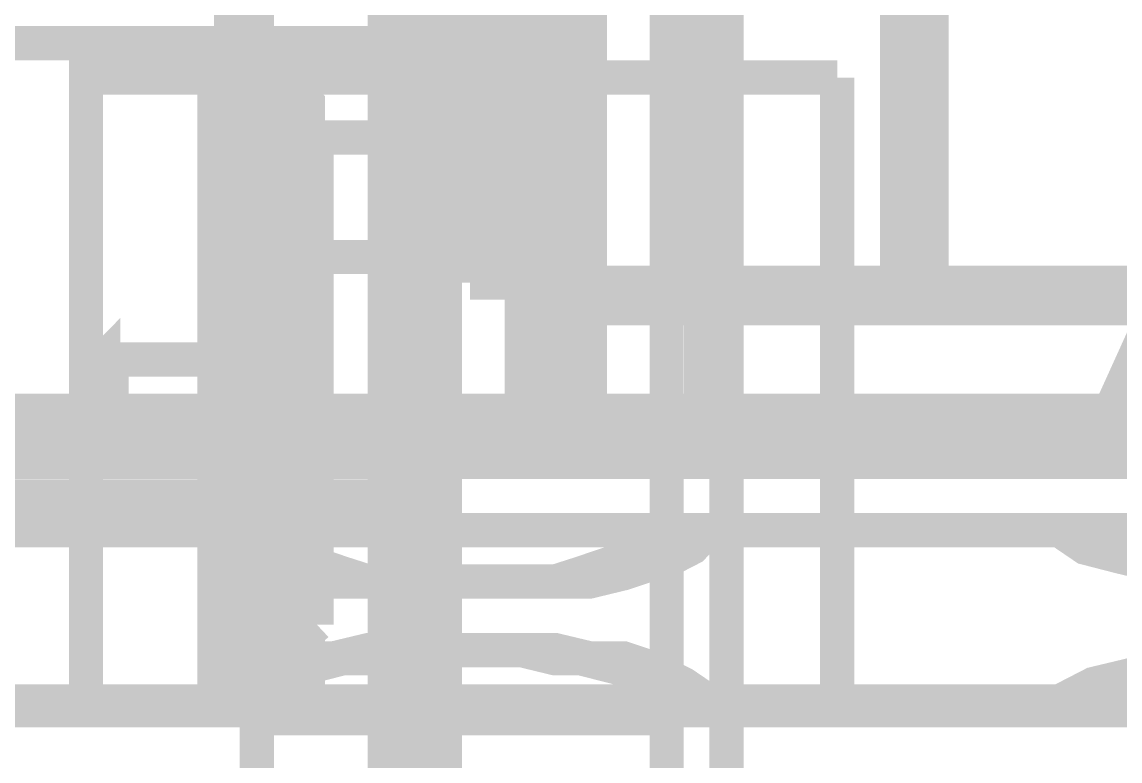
# Model space of a CAD drawing. Extents: x 0.1 to 11.6, y 0.3 to 16.2.
# Drawn here: x 9.9692 to 10.1835, y 13.0767 to 13.2208 of the extents above; entities that cross this region are included whole.
import ezdxf

# ---------------------------------------------------------------- set-up
doc = ezdxf.new("R2010")
doc.units = 0
doc.header["$MEASUREMENT"] = 0

msp = doc.modelspace()

# ---------------------------------------------------------------- linework, layer by layer
at = {"color": 0, "const_width": 0.00667}
for points in [[(10.0417, 13.7717), (10.0417, 13.055)], [(10.0433, 13.7717), (10.0433, 13.055)], [(10.1067, 13.7717), (10.1067, 13.055)], [(10.1067, 13.7717), (10.1067, 13.055)], [(10.0483, 13.77), (10.0483, 13.0566)], [(10.0517, 13.77), (10.0517, 13.0566)], [(10.04, 13.68), (10.04, 13.145)], [(10.0417, 13.68), (10.0417, 13.145)], [(10.0667, 13.145), (10.0667, 13.68)], [(10.07, 13.145), (10.07, 13.68)], [(10.0717, 13.68), (10.0717, 13.145)], [(10.0767, 13.145), (10.0767, 13.68)], [(10.08, 13.145), (10.08, 13.68)], [(10.1017, 13.68), (10.1017, 13.145)], [(10.0566, 13.17), (10.0566, 13.6567)], [(10.0633, 13.17), (10.0633, 13.6567)], [(10.095, 13.6567), (10.095, 13.17)], [(10.0983, 13.6567), (10.0983, 13.17)], [(10.14, 13.6567), (10.14, 13.17)], [(10.1467, 13.6567), (10.1467, 13.17)], [(10.015, 13.5333), (10.015, 13.2)], [(10.095, 13.5333), (10.095, 13.0883), (10.095, 13.21)], [(10.24, 13.275), (10.24, 13.2733), (10.2383, 13.2717), (10.2383, 13.27), (10.1816, 13.145)], [(10.2383, 13.275), (10.2383, 13.2733), (10.2383, 13.2717), (10.2383, 13.27), (10.1816, 13.145)], [(10.01, 13.205), (10.01, 13.225)], [(10.04, 13.225), (10.04, 13.205), (10.04, 13.2033), (10.04, 13.2017), (10.04, 13.2), (10.0417, 13.2), (10.0417, 13.1983)], [(9.50499, 13.2167), (10.04, 13.2167)], [(10.0433, 13.2167), (10.04, 13.2167), (10.04, 13.1367)], [(10.0433, 13.2167), (10.0433, 13.1367)], [(10.0733, 13.21), (10.0684, 13.21), (10.0617, 13.21), (10.055, 13.21), (10.0483, 13.21), (10.0417, 13.21), (10.035, 13.21), (10.03, 13.21), (10.0233, 13.21), (10.0183, 13.21), (10.0117, 13.21), (10.0067, 13.21), (10.0033, 13.21), (9.99832, 13.21), (9.99501, 13.21), (9.99164, 13.21), (9.98833, 13.21), (9.98665, 13.21), (9.98335, 13.21), (9.98167, 13.21), (9.98167, 13.0883)], [(10.0067, 13.21), (10.0067, 13.0883)], [(10.0117, 13.21), (10.0117, 13.0883)], [(10.015, 13.0883), (10.015, 13.21)], [(10.02, 13.21), (10.02, 13.0883)], [(10.1283, 13.21), (10.1267, 13.21), (10.125, 13.21), (10.1233, 13.21), (10.1217, 13.21), (10.1183, 13.21), (10.115, 13.21), (10.1117, 13.21), (10.1067, 13.21), (10.1017, 13.21), (10.0967, 13.21), (10.0917, 13.21), (10.0866, 13.21), (10.08, 13.21), (10.0733, 13.21)], [(10.1283, 13.21), (10.1283, 13.0883), (10.1283, 13.1217)], [(10.015, 13.1033), (10.015, 13.195), (10.015, 13.2), (10.015, 13.2033), (10.015, 13.205), (10.015, 13.2067), (10.0167, 13.2067)], [(10.0167, 13.2067), (10.0183, 13.205), (10.02, 13.2017), (10.02, 13.1983), (10.02, 13.195)], [(10.02, 13.195), (10.02, 13.1983), (10.02, 13.2), (10.02, 13.2017), (10.0217, 13.2033), (10.0217, 13.205), (10.0217, 13.2067), (10.0233, 13.2067), (10.0167, 13.2067)], [(10.0267, 13.1033), (10.0267, 13.195), (10.025, 13.1983), (10.025, 13.2), (10.025, 13.2017), (10.025, 13.2033), (10.025, 13.205), (10.0233, 13.2067)], [(10.0117, 13.1983), (10.0117, 13.2), (10.01, 13.2), (10.01, 13.2017), (10.01, 13.2033), (10.01, 13.205)], [(10.0417, 13.1983), (10.0117, 13.1983)], [(10.04, 13.1917), (10.04, 13.1934), (10.04, 13.195), (10.04, 13.1967), (10.04, 13.1983), (10.0384, 13.1983)], [(10.0417, 13.1983), (10.0684, 13.1983), (10.07, 13.1983), (10.07, 13.1967), (10.07, 13.195), (10.07, 13.1934), (10.07, 13.1917)], [(10.02, 13.195), (10.02, 13.1033), (10.02, 13.1), (10.02, 13.0967), (10.0183, 13.0933), (10.0167, 13.0917)], [(10.02, 13.195), (10.02, 13.1033), (10.02, 13.1017), (10.02, 13.0983), (10.02, 13.0967), (10.0217, 13.095), (10.0217, 13.0933), (10.0217, 13.0917), (10.0233, 13.0917)], [(10.04, 13.1816), (10.04, 13.1917)], [(10.07, 13.1917), (10.07, 13.1816), (10.07, 13.18), (10.07, 13.1783), (10.07, 13.1767), (10.07, 13.175), (10.0684, 13.175)], [(10.0384, 13.175), (10.04, 13.175), (10.04, 13.1767), (10.04, 13.1783), (10.04, 13.18), (10.04, 13.1816)], [(10.01, 13.1683), (10.01, 13.17), (10.01, 13.1717), (10.01, 13.1733), (10.0117, 13.1733), (10.0117, 13.175)], [(10.0117, 13.175), (10.0417, 13.175)], [(10.0684, 13.175), (10.0417, 13.175), (10.0417, 13.1733), (10.04, 13.1733), (10.04, 13.1717), (10.04, 13.17), (10.04, 13.1683)], [(10.0566, 13.17), (10.0733, 13.17), (10.085, 13.17), (10.0967, 13.17), (10.11, 13.17), (10.1217, 13.17), (10.135, 13.17), (10.1483, 13.17), (10.16, 13.17), (10.175, 13.17), (10.1883, 13.17), (10.2017, 13.17), (10.215, 13.17), (10.23, 13.17), (10.2433, 13.17), (10.2584, 13.17), (10.2733, 13.17), (10.2867, 13.17), (10.3017, 13.17), (10.3167, 13.17), (10.3317, 13.17), (10.345, 13.17), (10.36, 13.17)], [(10.0733, 13.17), (10.0733, 13.165), (10.085, 13.165), (10.0967, 13.165), (10.11, 13.165), (10.1217, 13.165), (10.135, 13.165), (10.1483, 13.165), (10.16, 13.165), (10.175, 13.165), (10.1883, 13.165), (10.2017, 13.165), (10.215, 13.165), (10.23, 13.165), (10.2433, 13.165), (10.2584, 13.165), (10.2733, 13.165), (10.2867, 13.165), (10.3017, 13.165), (10.3167, 13.165), (10.3317, 13.165), (10.345, 13.165), (10.36, 13.165)], [(10.0983, 13.165), (10.0983, 13.17)], [(10.01, 13.1683), (10.01, 13.145), (10.04, 13.145)], [(10.04, 13.145), (10.04, 13.1683)], [(10.0084, 13.155), (9.98503, 13.155)], [(9.92503, 13.145), (10.01, 13.145)], [(9.92833, 13.14), (10.1533, 13.14), (10.1533, 13.145)], [(10.01, 13.145), (9.92833, 13.145)], [(9.96832, 13.145), (9.96832, 13.14)], [(9.98503, 13.145), (10.0084, 13.145)], [(9.99832, 13.14), (9.99832, 13.145)], [(10.07, 13.145), (10.04, 13.145)], [(10.07, 13.145), (10.1533, 13.145), (10.1634, 13.145)], [(10.12, 13.145), (10.12, 13.14)], [(10.1483, 13.14), (10.1483, 13.145)], [(10.1634, 13.145), (10.1634, 13.14)], [(10.1634, 13.14), (10.195, 13.14), (10.195, 13.145)], [(10.195, 13.145), (10.1634, 13.145)], [(10.1634, 13.14), (10.1533, 13.14)], [(10.1883, 13.135), (10.175, 13.135), (10.1617, 13.135), (10.1467, 13.135), (10.1334, 13.135), (10.1183, 13.135), (10.1017, 13.135), (10.0866, 13.135), (10.07, 13.135), (10.0533, 13.135), (10.0367, 13.135), (10.0183, 13.135), (10, 13.135), (9.98335, 13.135), (9.965, 13.135), (9.94499, 13.135)], [(10.04, 13.1367), (10.04, 13.135)], [(10.0433, 13.1367), (10.0433, 13.135), (10.0433, 13.1334), (10.0417, 13.1317), (10.0417, 13.13), (10.04, 13.13), (10.04, 13.1283)], [(10.04, 12.99), (10.04, 13.135)], [(10.045, 13.0467), (10.045, 12.99), (10.045, 13.135)], [(10.04, 13.1283), (9.94667, 13.1283)], [(9.965, 13.1217), (9.97, 13.1217), (9.97499, 13.1217), (9.97999, 13.1217), (9.98335, 13.1217), (9.98833, 13.1217), (9.99333, 13.1217), (9.99669, 13.1217), (10, 13.1217), (10.0033, 13.1217), (10.0067, 13.1217), (10.0084, 13.1217), (10.01, 13.1217), (10.0117, 13.1217)], [(9.98167, 13.1217), (9.98167, 13.0883)], [(10.0084, 13.1217), (10.01, 13.1183), (10.0133, 13.1166), (10.0183, 13.115), (10.025, 13.1133), (10.03, 13.1117), (10.0367, 13.1117), (10.0433, 13.1117)], [(10.0117, 13.1217), (10.0133, 13.1217)], [(10.065, 13.1117), (10.0633, 13.1117), (10.0617, 13.1117), (10.06, 13.1117), (10.0583, 13.1117), (10.0566, 13.1117), (10.055, 13.1117), (10.0533, 13.1117), (10.0517, 13.1117), (10.05, 13.1117), (10.0433, 13.1117), (10.0367, 13.1117), (10.0317, 13.1133), (10.0267, 13.115), (10.0217, 13.1166), (10.0183, 13.1183), (10.0133, 13.1217)], [(10.0133, 13.1217), (10.025, 13.1217), (10.0367, 13.1217), (10.0467, 13.1217), (10.0583, 13.1217), (10.07, 13.1217), (10.08, 13.1217), (10.0917, 13.1217), (10.1033, 13.1217)], [(10.06, 13.1117), (10.0667, 13.1117), (10.0733, 13.1117), (10.0783, 13.1133), (10.0833, 13.115), (10.0883, 13.1166), (10.0917, 13.1183), (10.0967, 13.1217)], [(10.105, 13.1217), (10.1033, 13.1217), (10.1, 13.1183), (10.0967, 13.1166), (10.0917, 13.115), (10.0866, 13.1133), (10.08, 13.1117), (10.0733, 13.1117), (10.0684, 13.1117)], [(10.105, 13.1217), (10.1067, 13.1217), (10.11, 13.1217), (10.1117, 13.1217), (10.115, 13.1217), (10.1183, 13.1217), (10.1233, 13.1217), (10.1267, 13.1217), (10.1317, 13.1217), (10.1367, 13.1217), (10.14, 13.1217), (10.145, 13.1217), (10.15, 13.1217), (10.155, 13.1217), (10.1583, 13.1217), (10.1617, 13.1217), (10.1667, 13.1217), (10.17, 13.1217)], [(10.17, 13.1217), (10.1717, 13.1217), (10.1733, 13.1217), (10.175, 13.1217), (10.1767, 13.1217)], [(10.1717, 13.1217), (10.1767, 13.1183), (10.1833, 13.1166), (10.19, 13.115), (10.1983, 13.1133), (10.205, 13.1117), (10.2116, 13.1117), (10.2167, 13.1117)], [(10.235, 13.1117), (10.2333, 13.1117), (10.2317, 13.1117), (10.23, 13.1117), (10.2283, 13.1117), (10.2267, 13.1117), (10.225, 13.1117), (10.2233, 13.1117), (10.2217, 13.1117), (10.2167, 13.1117), (10.21, 13.1117), (10.2033, 13.1133), (10.1967, 13.115), (10.1917, 13.1166), (10.185, 13.1183), (10.1767, 13.1217)], [(10.1767, 13.1217), (10.1867, 13.1217), (10.1967, 13.1217), (10.2067, 13.1217), (10.215, 13.1217), (10.2233, 13.1217), (10.2317, 13.1217), (10.24, 13.1217), (10.2483, 13.1217), (10.25, 13.1183), (10.25, 13.1166), (10.25, 13.115), (10.2483, 13.1133), (10.245, 13.1117), (10.24, 13.1117), (10.2367, 13.1117)], [(10.05, 13.1117), (10.0467, 13.1117), (10.045, 13.1117), (10.0433, 13.1117)], [(10.0684, 13.1117), (10.0667, 13.1117), (10.065, 13.1117)], [(10.0167, 13.0917), (10.015, 13.0917), (10.015, 13.0933), (10.015, 13.0967), (10.015, 13.1), (10.015, 13.1033)], [(10.0267, 13.1033), (10.025, 13.1017), (10.025, 13.0983), (10.025, 13.0967), (10.025, 13.095), (10.025, 13.0933), (10.0233, 13.0933), (10.0233, 13.0917), (10.0167, 13.0917)], [(10.0433, 13.0983), (10.0367, 13.0983), (10.03, 13.0967), (10.025, 13.0967), (10.0183, 13.095), (10.015, 13.0933), (10.0117, 13.0917), (10.0084, 13.0883)], [(10.1033, 13.0883), (10.0917, 13.0883), (10.08, 13.0883), (10.07, 13.0883), (10.0583, 13.0883), (10.0467, 13.0883), (10.0367, 13.0883), (10.025, 13.0883), (10.0133, 13.0883), (10.0167, 13.0917), (10.02, 13.0933), (10.025, 13.095), (10.0317, 13.0967), (10.0367, 13.0967), (10.0433, 13.0983), (10.05, 13.0983)], [(10.015, 13.1), (10.015, 13.0883)], [(10.05, 13.0983), (10.0467, 13.0983), (10.045, 13.0983), (10.0433, 13.0983)], [(10.05, 13.0983), (10.0517, 13.0983)], [(10.0684, 13.0983), (10.0667, 13.0983), (10.065, 13.0983), (10.0633, 13.0983), (10.0617, 13.0983), (10.06, 13.0983), (10.0583, 13.0983), (10.0566, 13.0983), (10.055, 13.0983), (10.0533, 13.0983), (10.0517, 13.0983)], [(10.0967, 13.0883), (10.0933, 13.0917), (10.09, 13.0933), (10.085, 13.095), (10.0783, 13.0967), (10.0733, 13.0967), (10.0667, 13.0983), (10.06, 13.0983)], [(10.0684, 13.0983), (10.0733, 13.0983), (10.08, 13.0967), (10.0866, 13.0967), (10.0917, 13.095), (10.095, 13.0933), (10.0983, 13.0917), (10.1033, 13.0883)], [(10.17, 13.0883), (10.1717, 13.0883), (10.1733, 13.0883), (10.175, 13.0883), (10.1767, 13.0883), (10.1833, 13.0917), (10.19, 13.0933), (10.1967, 13.095), (10.2033, 13.0967), (10.21, 13.0967), (10.2167, 13.0983), (10.2217, 13.0983)], [(10.2167, 13.0983), (10.21, 13.0983), (10.205, 13.0967), (10.1983, 13.0967), (10.1917, 13.095), (10.185, 13.0933), (10.1783, 13.0917), (10.1717, 13.0883)], [(9.93832, 13.0883), (9.94, 13.0883), (9.94168, 13.0883), (9.94336, 13.0883), (9.94499, 13.0883), (9.94667, 13.0883), (9.94997, 13.0883), (9.95335, 13.0883), (9.95665, 13.0883), (9.96164, 13.0883), (9.965, 13.0883), (9.97, 13.0883), (9.97499, 13.0883), (9.97999, 13.0883), (9.98335, 13.0883), (9.98833, 13.0883), (9.99333, 13.0883), (9.99669, 13.0883), (10, 13.0883), (10.0033, 13.0883), (10.0067, 13.0883), (10.0084, 13.0883), (10.01, 13.0883), (10.0117, 13.0883)], [(10.0133, 13.0883), (10.0117, 13.0883)], [(10.0183, 13.0883), (10.0183, 13.085)], [(10.0917, 13.085), (10.0917, 13.0883)], [(10.17, 13.0883), (10.1667, 13.0883), (10.1617, 13.0883), (10.1583, 13.0883), (10.155, 13.0883), (10.15, 13.0883), (10.145, 13.0883), (10.14, 13.0883), (10.1367, 13.0883), (10.1317, 13.0883), (10.1267, 13.0883), (10.1233, 13.0883), (10.1183, 13.0883), (10.115, 13.0883), (10.1117, 13.0883), (10.11, 13.0883), (10.1067, 13.0883), (10.105, 13.0883), (10.1033, 13.0883)], [(10.1767, 13.0883), (10.1867, 13.0883), (10.1967, 13.0883), (10.2067, 13.0883), (10.215, 13.0883), (10.2233, 13.0883), (10.2317, 13.0883), (10.24, 13.0883), (10.2483, 13.0883)], [(9.15001, 13.0866), (10.2133, 13.0866)], [(10.0433, 13.055), (10.0433, 13.0866)], [(10.0467, 13.055), (10.0467, 13.0866)], [(10.065, 13.085), (10.0617, 13.085), (10.0566, 13.085), (10.0517, 13.085), (10.0467, 13.085), (10.0417, 13.085), (10.0367, 13.085), (10.0333, 13.085), (10.03, 13.085), (10.025, 13.085), (10.0233, 13.085), (10.02, 13.085), (10.0183, 13.085), (10.0167, 13.085), (10.015, 13.085)], [(10.015, 13.085), (10.015, 13.0483)], [(10.095, 13.085), (10.0933, 13.085), (10.0917, 13.085), (10.0883, 13.085), (10.085, 13.085), (10.0817, 13.085), (10.0783, 13.085), (10.075, 13.085), (10.07, 13.085), (10.065, 13.085)], [(10.095, 13.0483), (10.095, 13.085)]]:
    msp.add_lwpolyline(points, dxfattribs=at)
for points in [[(9.98503, 13.155), (9.98335, 13.1533), (9.98335, 13.1517), (9.98335, 13.15), (9.98335, 13.1483), (9.98335, 13.1467), (9.98335, 13.145), (9.98503, 13.145), (9.98503, 13.1467), (9.98665, 13.1483), (9.98665, 13.15), (9.98665, 13.1517), (9.98503, 13.1517), (9.98503, 13.1533), (9.98503, 13.155)], [(10.0084, 13.145), (10.01, 13.145), (10.01, 13.1467), (10.01, 13.1483), (10.01, 13.15), (10.01, 13.1517), (10.01, 13.1533), (10.0084, 13.155), (10.0084, 13.1533), (10.0084, 13.1517), (10.0084, 13.15), (10.0084, 13.1483), (10.0084, 13.1467), (10.0084, 13.145)]]:
    msp.add_lwpolyline(points, close=True, dxfattribs=at)

doc.saveas('drawing.dxf')
